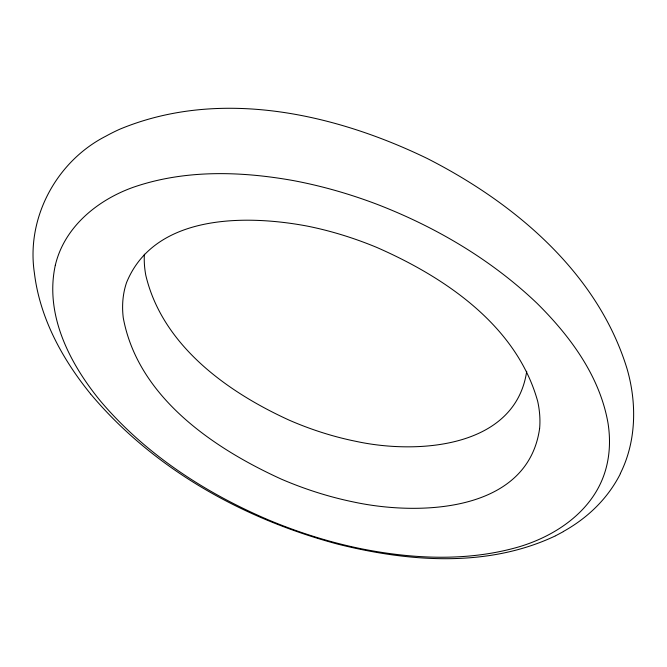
<?xml version="1.0" encoding="UTF-8"?>
<svg xmlns="http://www.w3.org/2000/svg" width="667" height="667" viewBox="0 0 667 667"><rect width="100%" height="100%" fill="white"/><g stroke="black" fill="none" stroke-linecap="round" stroke-linejoin="round"><path stroke-width="1" d="M526.713 371.294C515.232 448.641 416.508 454.485 356.111 441.371A238.494 160.814 28.2 0 1 289.478 420.285C227.255 391.971 162.348 345.414 145.79 275.238A150.108 101.217 28.2 0 1 144.372 254.194M620.302 473.562C636.485 441.346 636.943 402.876 627.03 368.709C597.432 272.369 514.224 202.776 427.23 158.479C333.675 113.132 219.501 87.919 120.01 129.115A300.984 202.951 28.2 0 0 105.97 136.126C56.553 161.222 26.046 217.784 34.384 272.895C39.787 317.959 62.331 359.163 90.62 393.964M563.398 531.616L555.328 535.901M554.936 536.101C487.118 568.009 408.137 561.814 337.327 544.022C243.43 518.859 153.902 469.276 90.854 394.255M620.443 473.628A280.148 188.903 28.2 0 1 563.307 531.524M539.62 428.439C527.672 512.94 418.417 515.958 353.668 502.009A268.834 181.274 28.2 0 1 281.532 479.223C213.098 448.057 137.861 396.957 123.262 317.809A152.326 102.71 28.2 0 1 126.572 282.533C154.636 213.874 245.973 214.532 307.245 226.096A269.101 181.457 28.2 0 1 376.68 247.382C444.989 277.28 516.683 325.663 537.685 401.317A153.168 103.277 28.2 0 1 539.628 428.447M55.319 265.224C44.422 315.007 70.002 364.082 100.834 401.492C145.523 454.16 204.869 492.696 267.992 519.71A360.372 242.996 28.2 0 0 359.363 548.374C411.281 558.904 465.991 561.822 517.45 547.282C555.853 536.251 593.58 510.614 605.394 470.635A201.801 136.076 28.2 0 0 608.012 423.128C599.791 376.113 570.21 336.16 536.993 303.268C491.354 259.771 436.126 227.197 377.489 204.477A360.397 243.013 28.2 0 0 292.955 180.515C240.237 171.136 184.584 169.551 133.375 187.244C97.624 199.933 64.34 226.947 55.319 265.224"/></g></svg>
